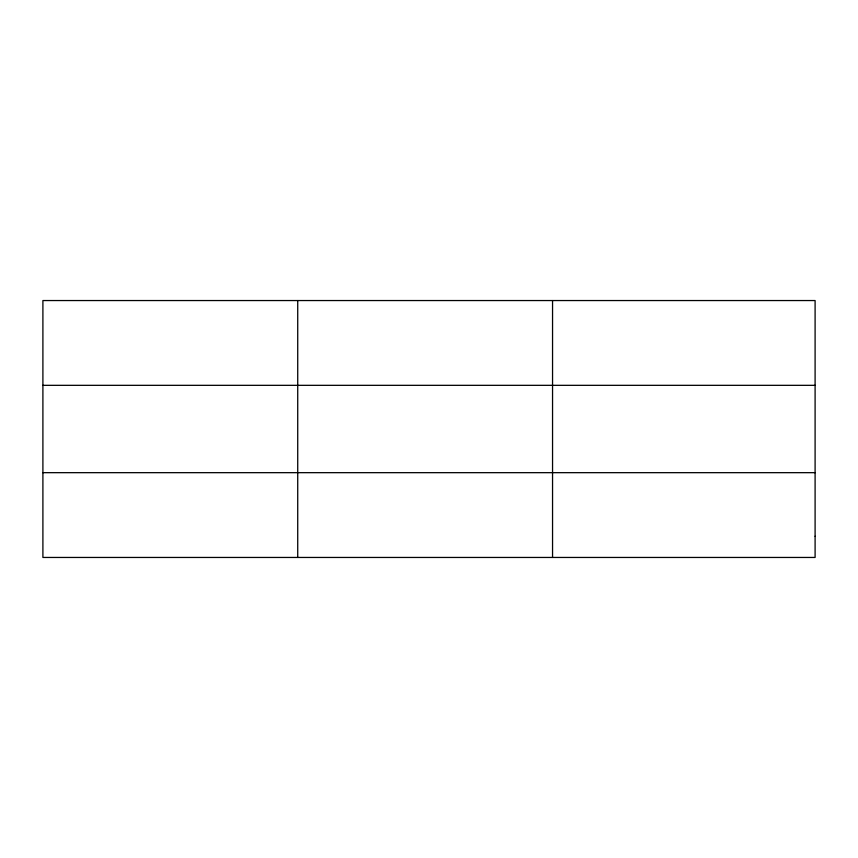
<?xml version="1.0" encoding="UTF-8"?>
<svg xmlns="http://www.w3.org/2000/svg" width="858" height="858" viewBox="0 0 858 858"><rect width="100%" height="100%" fill="white"/><g stroke="black" fill="none" stroke-linecap="round" stroke-linejoin="round"><path stroke-width="1.29" d="M297.726 300.547L297.726 557.453M552.552 300.547L552.552 557.453M42.9 385.328L815.1 385.328M42.9 472.672L815.1 472.672M815.1 536.261L815.1 557.453L42.9 557.453L42.9 300.547L815.1 300.547L815.1 536.261"/></g></svg>
